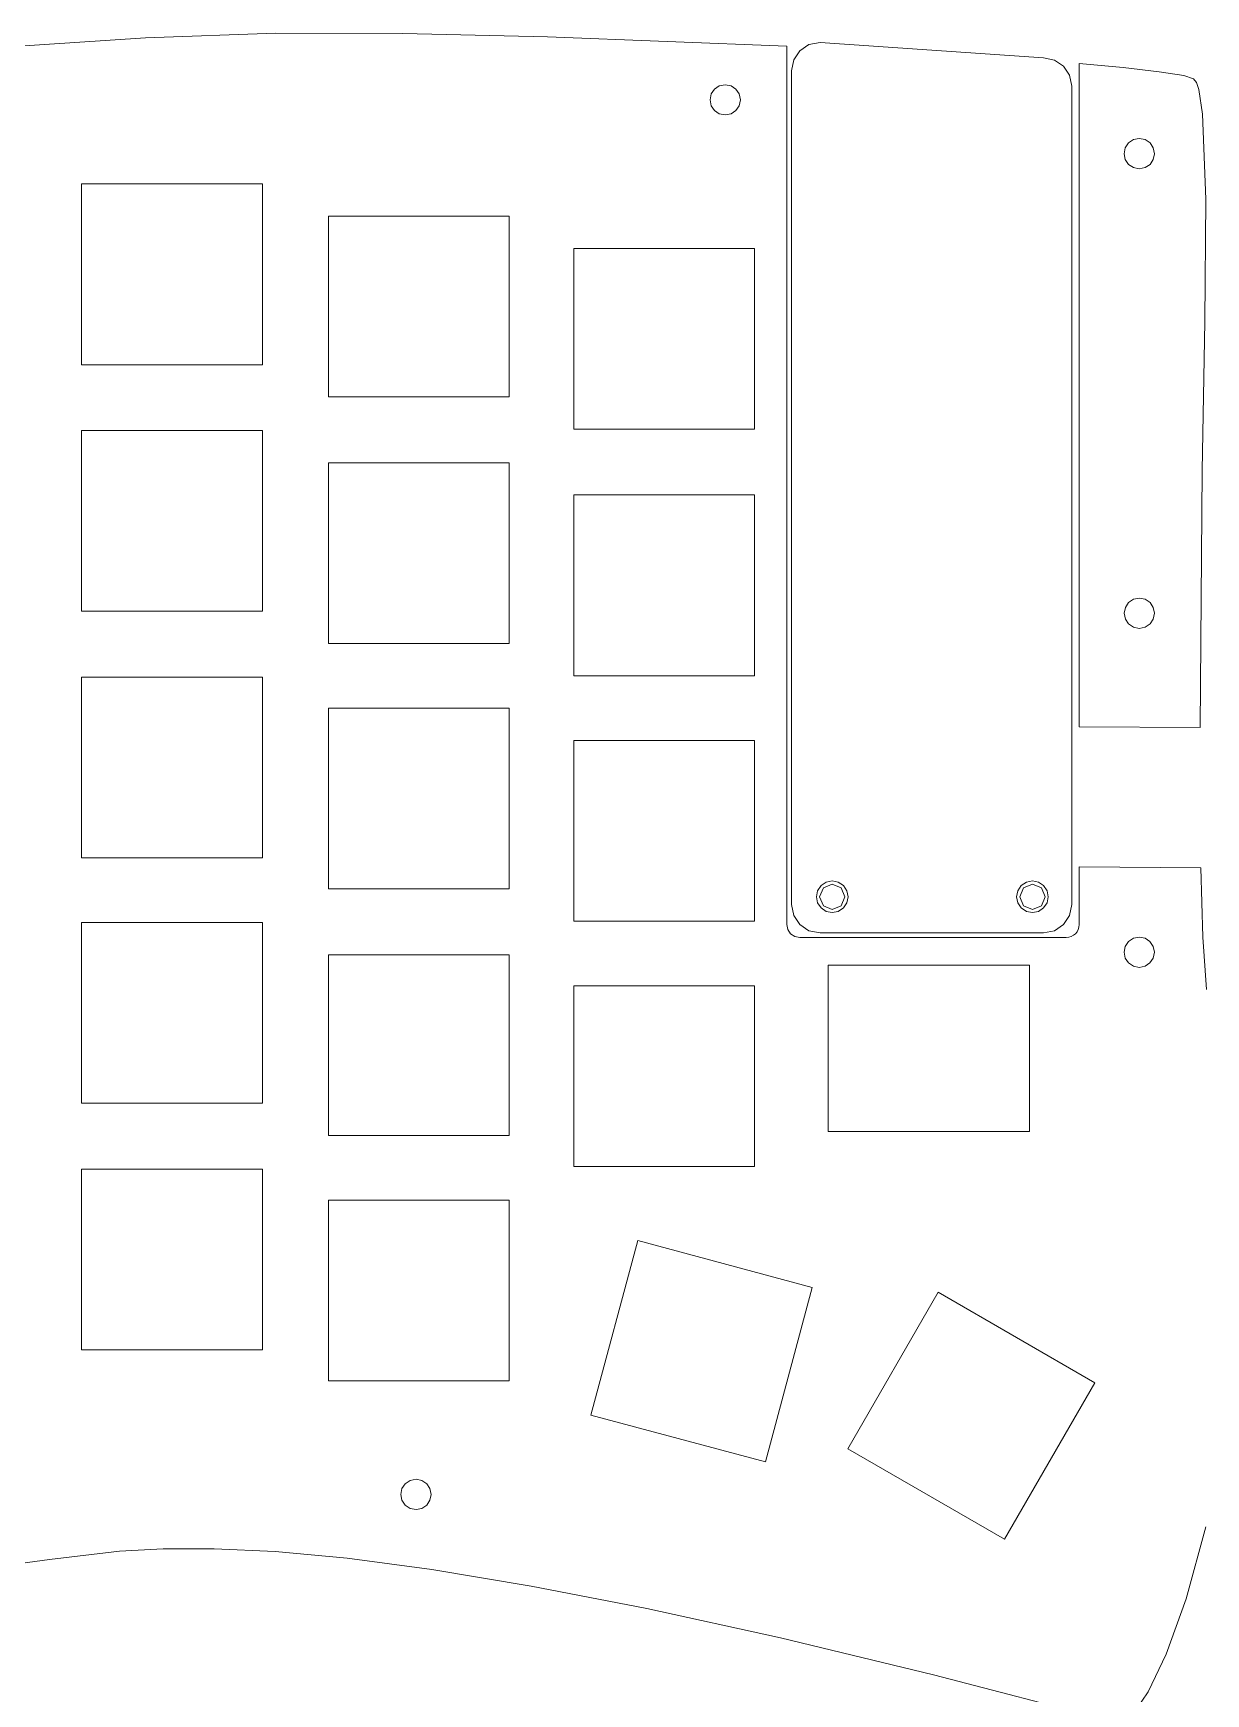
# Model space of a CAD drawing. Extents: x -219 to 329, y -29 to 491.
# Drawn here: x -119.8 to -29, y 362.5 to 491.1 of the extents above; entities that cross this region are included whole.
import ezdxf

# ---------------------------------------------------------------- set-up
doc = ezdxf.new("R2010")
doc.units = 0
doc.header["$MEASUREMENT"] = 0
doc.layers.add('Layer 1', color=7, linetype='BYLAYER', lineweight=5, true_color=0xffffff)

msp = doc.modelspace()

# ---------------------------------------------------------------- linework, layer by layer
at = {"layer": 'Layer 1'}
for p, q in [((-111.12, 490.74), (-121.66, 490.03)), ((-101.02, 491.09), (-111.12, 490.74)), ((-91.18, 491.06), (-101.02, 491.09)), ((-79.97, 490.81), (-91.18, 491.06)), ((-61.45, 490.08), (-79.97, 490.81)), ((-61.45, 422.07), (-61.45, 490.08)), ((-61.45, 422.07), (-61.45, 490.08)), ((-60.44, 489.73), (-59.74, 490.21)), ((-59.74, 490.21), (-58.88, 490.38)), ((-58.88, 490.38), (-41.59, 489.18)), ((-61.08, 488.18), (-60.91, 489.04)), ((-60.91, 489.04), (-60.44, 489.73)), ((-41.59, 489.18), (-40.73, 489.01)), ((-40.73, 489.01), (-40.03, 488.54)), ((-38.82, 472.08), (-38.82, 488.75)), ((-38.82, 488.75), (-35.41, 488.43)), ((-61.08, 423.63), (-61.08, 488.18)), ((-40.03, 488.54), (-39.56, 487.84)), ((-39.56, 487.84), (-39.39, 486.98)), ((-35.41, 488.43), (-32.62, 488.11)), ((-32.62, 488.11), (-30.71, 487.81)), ((-30.71, 487.81), (-29.97, 487.56)), ((-29.97, 487.56), (-29.74, 487.28)), ((-67.31, 486.39), (-67.4, 485.93)), ((-67.06, 486.76), (-67.31, 486.39)), ((-66.68, 487.01), (-67.06, 486.76)), ((-66.23, 487.1), (-66.68, 487.01)), ((-65.77, 487.01), (-66.23, 487.1)), ((-65.4, 486.76), (-65.77, 487.01)), ((-65.15, 486.39), (-65.4, 486.76)), ((-65.05, 485.93), (-65.15, 486.39)), ((-39.39, 486.98), (-39.39, 423.62)), ((-29.74, 487.28), (-29.54, 486.72)), ((-29.54, 486.72), (-29.26, 484.81)), ((-67.4, 485.93), (-67.31, 485.47)), ((-67.4, 485.93), (-67.4, 485.93)), ((-67.31, 485.47), (-67.06, 485.1)), ((-67.06, 485.1), (-66.68, 484.85)), ((-66.68, 484.85), (-66.23, 484.76)), ((-66.23, 484.76), (-65.77, 484.85)), ((-65.77, 484.85), (-65.4, 485.1)), ((-65.4, 485.1), (-65.15, 485.47)), ((-65.15, 485.47), (-65.05, 485.93)), ((-29.26, 484.81), (-29.02, 478.24)), ((-35.25, 482.22), (-35.34, 481.76)), ((-34.99, 482.59), (-35.25, 482.22)), ((-34.62, 482.85), (-34.99, 482.59)), ((-34.16, 482.94), (-34.62, 482.85)), ((-33.71, 482.85), (-34.16, 482.94)), ((-33.33, 482.59), (-33.71, 482.85)), ((-33.08, 482.22), (-33.33, 482.59)), ((-32.99, 481.76), (-33.08, 482.22)), ((-35.34, 481.76), (-35.25, 481.31)), ((-35.34, 481.76), (-35.34, 481.76)), ((-35.25, 481.31), (-34.99, 480.93)), ((-34.99, 480.93), (-34.62, 480.68)), ((-33.71, 480.68), (-33.33, 480.93)), ((-33.33, 480.93), (-33.08, 481.31)), ((-33.08, 481.31), (-32.99, 481.76)), ((-34.62, 480.68), (-34.16, 480.59)), ((-34.16, 480.59), (-33.71, 480.68)), ((-102.05, 479.43), (-116.05, 479.43)), ((-116.05, 479.43), (-116.05, 465.42)), ((-102.05, 465.42), (-102.05, 479.43)), ((-29.02, 478.24), (-29.09, 468.74)), ((-82.95, 476.92), (-96.95, 476.92)), ((-96.95, 476.92), (-96.95, 462.92)), ((-82.95, 462.92), (-82.95, 476.92)), ((-63.95, 474.42), (-77.95, 474.42)), ((-77.95, 474.42), (-77.95, 460.42)), ((-63.95, 460.42), (-63.95, 474.42)), ((-38.82, 455.41), (-38.82, 472.08)), ((-29.09, 468.74), (-29.29, 457.23)), ((-116.05, 465.42), (-102.05, 465.42)), ((-96.95, 462.92), (-82.95, 462.92)), ((-77.95, 460.42), (-63.95, 460.42)), ((-102.05, 460.33), (-116.05, 460.33)), ((-116.05, 460.33), (-116.05, 446.33)), ((-102.05, 446.33), (-102.05, 460.33)), ((-96.95, 457.83), (-96.95, 443.82)), ((-82.95, 457.83), (-96.95, 457.83)), ((-82.95, 443.82), (-82.95, 457.83)), ((-29.29, 457.23), (-29.45, 437.32)), ((-63.95, 455.33), (-77.95, 455.33)), ((-77.95, 455.33), (-77.95, 441.32)), ((-63.95, 441.32), (-63.95, 455.33)), ((-38.82, 437.38), (-38.82, 455.41)), ((-116.05, 446.33), (-102.05, 446.33)), ((-35.24, 446.63), (-35.33, 446.18)), ((-34.99, 447.01), (-35.24, 446.63)), ((-34.61, 447.26), (-34.99, 447.01)), ((-34.16, 447.35), (-34.61, 447.26)), ((-33.7, 447.26), (-34.16, 447.35)), ((-33.33, 447.01), (-33.7, 447.26)), ((-33.08, 446.63), (-33.33, 447.01)), ((-32.98, 446.18), (-33.08, 446.63)), ((-35.33, 446.18), (-35.24, 445.72)), ((-35.33, 446.18), (-35.33, 446.18)), ((-35.24, 445.72), (-34.99, 445.35)), ((-34.99, 445.35), (-34.61, 445.1)), ((-34.61, 445.1), (-34.16, 445)), ((-34.16, 445), (-33.7, 445.1)), ((-33.7, 445.1), (-33.33, 445.35)), ((-33.33, 445.35), (-33.08, 445.72)), ((-33.08, 445.72), (-32.98, 446.18)), ((-96.95, 443.82), (-82.95, 443.82)), ((-102.05, 441.23), (-116.05, 441.23)), ((-116.05, 441.23), (-116.05, 427.23)), ((-102.05, 427.23), (-102.05, 441.23)), ((-77.95, 441.32), (-63.95, 441.32)), ((-82.95, 438.82), (-96.95, 438.82)), ((-96.95, 438.82), (-96.95, 424.82)), ((-82.95, 424.82), (-82.95, 438.82)), ((-29.45, 437.32), (-38.82, 437.38)), ((-63.95, 436.32), (-77.95, 436.32)), ((-77.95, 436.32), (-77.95, 422.32)), ((-63.95, 422.32), (-63.95, 436.32)), ((-116.05, 427.23), (-102.05, 427.23)), ((-38.82, 426.53), (-38.81, 422.07)), ((-29.4, 426.46), (-38.82, 426.53)), ((-29.24, 421.09), (-29.4, 426.46)), ((-96.95, 424.82), (-82.95, 424.82)), ((-59.16, 424.21), (-59.07, 424.68)), ((-59.07, 424.68), (-58.8, 425.08)), ((-58.62, 424.9), (-58.91, 424.21)), ((-58.8, 425.08), (-58.4, 425.34)), ((-57.93, 425.19), (-58.62, 424.9)), ((-58.4, 425.34), (-57.93, 425.44)), ((-57.93, 425.44), (-57.47, 425.34)), ((-57.93, 425.44), (-57.93, 425.44)), ((-57.24, 424.9), (-57.93, 425.19)), ((-57.93, 425.19), (-57.93, 425.19)), ((-57.47, 425.34), (-57.07, 425.08)), ((-56.96, 424.21), (-57.24, 424.9)), ((-57.07, 425.08), (-56.8, 424.68)), ((-56.8, 424.68), (-56.71, 424.21)), ((-43.66, 424.21), (-43.57, 424.68)), ((-43.57, 424.68), (-43.3, 425.08)), ((-43.12, 424.9), (-43.41, 424.21)), ((-43.3, 425.08), (-42.9, 425.34)), ((-42.43, 425.19), (-43.12, 424.9)), ((-42.9, 425.34), (-42.43, 425.44)), ((-42.43, 425.44), (-41.97, 425.34)), ((-42.43, 425.44), (-42.43, 425.44)), ((-41.74, 424.9), (-42.43, 425.19)), ((-42.43, 425.19), (-42.43, 425.19)), ((-41.97, 425.34), (-41.57, 425.08)), ((-41.46, 424.21), (-41.74, 424.9)), ((-41.57, 425.08), (-41.3, 424.68)), ((-41.3, 424.68), (-41.21, 424.21)), ((-60.91, 422.77), (-61.08, 423.63)), ((-59.07, 423.74), (-59.16, 424.21)), ((-58.8, 423.35), (-59.07, 423.74)), ((-58.91, 424.21), (-58.62, 423.52)), ((-58.4, 423.08), (-58.8, 423.35)), ((-58.62, 423.52), (-57.93, 423.24)), ((-57.93, 422.99), (-58.4, 423.08)), ((-57.93, 423.24), (-57.24, 423.52)), ((-57.47, 423.08), (-57.93, 422.99)), ((-57.07, 423.35), (-57.47, 423.08)), ((-57.24, 423.52), (-56.96, 424.21)), ((-56.8, 423.74), (-57.07, 423.35)), ((-56.71, 424.21), (-56.8, 423.74)), ((-43.57, 423.74), (-43.66, 424.21)), ((-43.3, 423.35), (-43.57, 423.74)), ((-43.41, 424.21), (-43.12, 423.52)), ((-42.9, 423.08), (-43.3, 423.35)), ((-43.12, 423.52), (-42.43, 423.24)), ((-42.43, 422.99), (-42.9, 423.08)), ((-42.43, 423.24), (-41.74, 423.52)), ((-41.97, 423.08), (-42.43, 422.99)), ((-41.57, 423.35), (-41.97, 423.08)), ((-41.74, 423.52), (-41.46, 424.21)), ((-41.3, 423.74), (-41.57, 423.35)), ((-41.21, 424.21), (-41.3, 423.74)), ((-39.39, 423.62), (-39.56, 422.76)), ((-102.05, 422.23), (-116.05, 422.23)), ((-116.05, 422.23), (-116.05, 408.23)), ((-102.05, 408.23), (-102.05, 422.23)), ((-77.95, 422.32), (-63.95, 422.32)), ((-61.38, 421.68), (-61.45, 422.07)), ((-61.38, 421.69), (-61.45, 422.07)), ((-60.44, 422.06), (-60.91, 422.77)), ((-59.74, 421.59), (-60.44, 422.06)), ((-40.03, 422.06), (-40.73, 421.59)), ((-39.56, 422.76), (-40.03, 422.06)), ((-38.83, 421.87), (-38.89, 421.69)), ((-38.81, 422.07), (-38.83, 421.87)), ((-61.16, 421.36), (-61.38, 421.69)), ((-61.16, 421.36), (-61.38, 421.68)), ((-60.84, 421.14), (-61.16, 421.36)), ((-60.84, 421.15), (-61.16, 421.36)), ((-60.45, 421.07), (-60.84, 421.15)), ((-60.45, 421.07), (-60.84, 421.14)), ((-39.82, 421.07), (-60.45, 421.07)), ((-58.88, 421.42), (-59.74, 421.59)), ((-41.59, 421.42), (-58.88, 421.42)), ((-40.73, 421.59), (-41.59, 421.42)), ((-39.62, 421.09), (-39.82, 421.07)), ((-39.43, 421.14), (-39.62, 421.09)), ((-39.26, 421.24), (-39.43, 421.14)), ((-39.11, 421.36), (-39.26, 421.24)), ((-38.98, 421.51), (-39.11, 421.36)), ((-38.89, 421.69), (-38.98, 421.51)), ((-35, 420.75), (-35.25, 420.38)), ((-34.62, 421), (-35, 420.75)), ((-34.17, 421.1), (-34.62, 421)), ((-33.71, 421), (-34.17, 421.1)), ((-33.34, 420.75), (-33.71, 421)), ((-33.09, 420.38), (-33.34, 420.75)), ((-28.96, 417.03), (-29.24, 421.09)), ((-82.95, 419.73), (-96.95, 419.73)), ((-96.95, 419.73), (-96.95, 405.72)), ((-82.95, 405.72), (-82.95, 419.73)), ((-35.25, 420.38), (-35.34, 419.92)), ((-35.34, 419.92), (-35.25, 419.47)), ((-35.34, 419.92), (-35.34, 419.92)), ((-35.25, 419.47), (-35, 419.09)), ((-33.34, 419.09), (-33.09, 419.47)), ((-32.99, 419.92), (-33.09, 420.38)), ((-33.09, 419.47), (-32.99, 419.92)), ((-58.25, 412.93), (-58.25, 418.93)), ((-58.25, 418.93), (-42.65, 418.93)), ((-42.65, 418.93), (-42.67, 412.39)), ((-35, 419.09), (-34.62, 418.84)), ((-34.62, 418.84), (-34.17, 418.75)), ((-34.17, 418.75), (-33.71, 418.84)), ((-33.71, 418.84), (-33.34, 419.09)), ((-63.95, 417.32), (-77.95, 417.32)), ((-77.95, 417.32), (-77.95, 403.32)), ((-63.95, 403.32), (-63.95, 417.32)), ((-58.25, 406.04), (-58.25, 412.93)), ((-42.67, 412.39), (-42.67, 407.95)), ((-116.05, 408.23), (-102.05, 408.23)), ((-42.67, 407.95), (-42.65, 406.04)), ((-96.95, 405.72), (-82.95, 405.72)), ((-42.65, 406.04), (-58.25, 406.04)), ((-102.05, 403.13), (-116.05, 403.13)), ((-116.05, 403.13), (-116.05, 389.13)), ((-102.05, 389.13), (-102.05, 403.13)), ((-77.95, 403.32), (-63.95, 403.32)), ((-82.95, 400.72), (-96.95, 400.72)), ((-96.95, 400.72), (-96.95, 386.73)), ((-82.95, 386.73), (-82.95, 400.72)), ((-73, 397.6), (-76.63, 384.07)), ((-59.48, 393.97), (-73, 397.6)), ((-63.1, 380.45), (-59.48, 393.97)), ((-49.73, 393.59), (-56.73, 381.46)), ((-37.6, 386.59), (-49.73, 393.59)), ((-116.05, 389.13), (-102.05, 389.13)), ((-96.95, 386.73), (-82.95, 386.73)), ((-44.6, 374.46), (-37.6, 386.59)), ((-76.63, 384.07), (-63.1, 380.45)), ((-56.73, 381.46), (-44.6, 374.46)), ((-91.25, 378.4), (-91.34, 377.94)), ((-90.99, 378.77), (-91.25, 378.4)), ((-90.62, 379.02), (-90.99, 378.77)), ((-90.16, 379.11), (-90.62, 379.02)), ((-89.71, 379.02), (-90.16, 379.11)), ((-89.33, 378.77), (-89.71, 379.02)), ((-89.08, 378.4), (-89.33, 378.77)), ((-88.99, 377.94), (-89.08, 378.4)), ((-91.34, 377.94), (-91.25, 377.48)), ((-91.34, 377.94), (-91.34, 377.94)), ((-91.25, 377.48), (-90.99, 377.11)), ((-90.99, 377.11), (-90.62, 376.86)), ((-90.62, 376.86), (-90.16, 376.77)), ((-90.16, 376.77), (-89.71, 376.86)), ((-89.71, 376.86), (-89.33, 377.11)), ((-89.33, 377.11), (-89.08, 377.48)), ((-89.08, 377.48), (-88.99, 377.94)), ((-30.52, 369.84), (-29.01, 375.42)), ((-118.55, 372.9), (-113.11, 373.55)), ((-113.11, 373.55), (-109.75, 373.73)), ((-109.75, 373.73), (-105.78, 373.73)), ((-105.78, 373.73), (-101.07, 373.51)), ((-101.07, 373.51), (-95.5, 372.99)), ((-95.5, 372.99), (-88.93, 372.12)), ((-123.13, 372.26), (-118.55, 372.9)), ((-88.93, 372.12), (-81.24, 370.84)), ((-81.24, 370.84), (-72.29, 369.1)), ((-72.29, 369.1), (-61.95, 366.82)), ((-32.09, 365.56), (-30.52, 369.84)), ((-61.95, 366.82), (-50.1, 363.96)), ((-33.48, 362.66), (-32.09, 365.56)), ((-50.1, 363.96), (-36.59, 360.45)), ((-34.46, 361.2), (-33.48, 362.66))]:
    msp.add_line(p, q, dxfattribs=at)

doc.saveas('drawing.dxf')
